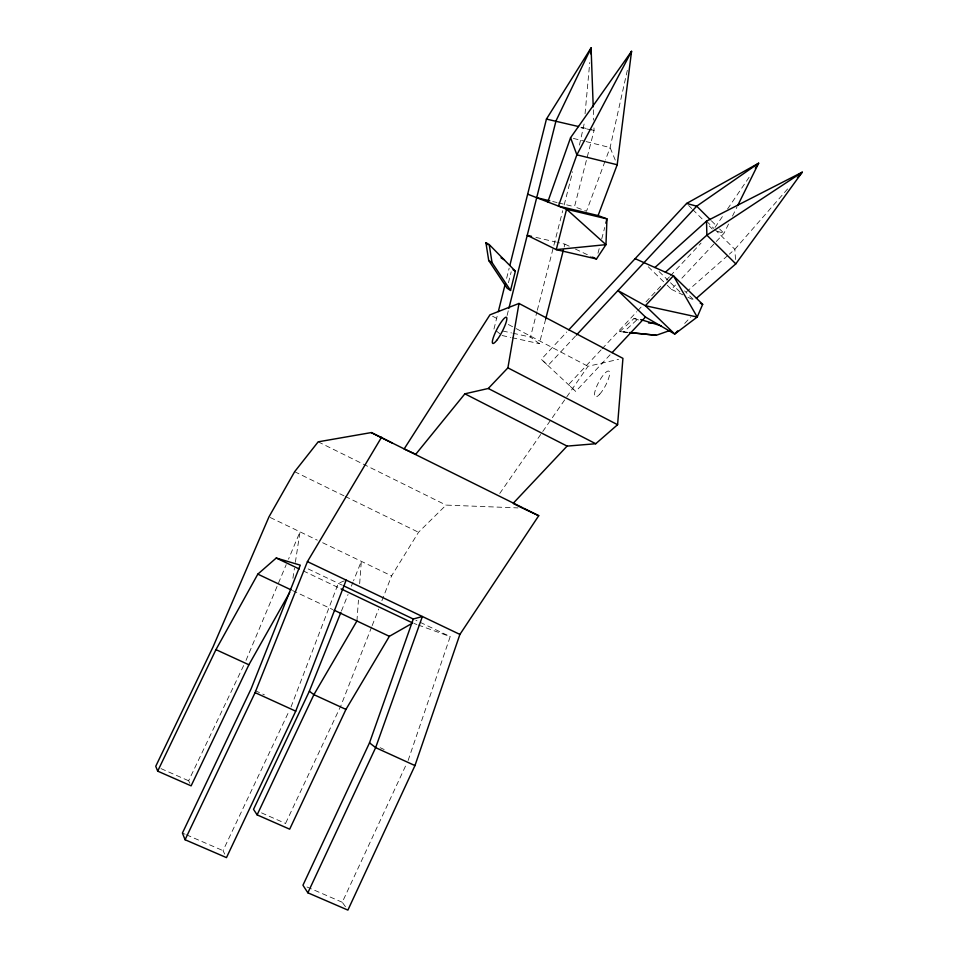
<?xml version="1.0" encoding="UTF-8"?>
<svg xmlns="http://www.w3.org/2000/svg" width="958" height="958" viewBox="0 0 958 958"><rect width="100%" height="100%" fill="white"/><g stroke="black" fill="none" stroke-linecap="round" stroke-linejoin="round"><path stroke-width="0.72" stroke-dasharray="4.79 3.59" d="M356.927 620.988L358.46 600.103M359.669 583.697L361.31 561.328L353.574 580.668M584.105 124.037L579.291 145.748M585.051 113.786L589.745 62.545M292.92 578.285L294.477 568.13M295.363 562.322L300.01 531.822L288.514 559.185M627.334 70.281L610.09 147.568L605.468 160.022M545.653 319.17L539.354 343.683L530.481 337.084L536.947 311.697M493.945 329.061L497.932 313.098M506.638 278.299L509.177 268.144M508.459 282.73L511.201 271.785M507.093 315.481L508.53 309.757M537.306 310.248L562.717 210.688M564.19 204.916L572.656 171.722M564.154 247.032L564.885 244.146L557.652 242.458M604.965 161.411L586.512 211.239L574.489 206.724L594.068 130.432L593.96 127.486M597.984 253.259L599.852 246.098M601.72 238.937L604.714 227.489M408.132 760.472L450.188 636.615L415.916 620.281M291.016 706.992L338.342 583.302L346.161 580.105M371.644 626.987L340.916 705.711L285.544 823.449L287.196 825.748M372.183 625.61L378.649 609.037M381.883 600.75L391.582 575.89L418.514 532.277L446.069 505.094L518.015 507.908M341.419 611.06L348.053 594.487M351.37 586.2L353.023 582.057M246.002 660.421L286.214 564.657M345.479 906.747L342.257 902.268L406.24 764.52M224.747 854.129L223.034 850.644L289.112 711.028M189.876 783.309L188.63 780.77L244.158 664.469M728.547 224.064L723.961 233.321L681.533 278.574M732.475 216.125L737.049 206.856M714.979 227.537L724.212 213.921M727.577 208.976L749.407 176.811M499.753 493.466L551.521 418.874M552.359 417.652L565.938 398.085M566.789 396.863L587.996 366.291L618.557 359.358M787.596 188.954L734.834 249.319L729.325 254.169M610.09 354.783L575.722 391.439L541.306 359.322L566.801 331.971M575.375 336.198L548 365.537L541.306 359.322M601.097 349.838L568.465 384.697L575.722 391.439M602.115 348.748L636.795 311.709M637.812 310.62L641.896 306.261M645.979 301.902L661.271 285.568M666.373 280.119L669.438 276.85M670.456 275.76L701.052 243.081M667.211 285.245L671.438 289.352L675.474 285.041M684.695 323.433L690.694 317.074M619.79 331.6L633.921 318.583L638.028 318.798L623.766 331.947L619.79 331.6L627.107 332.342M686.311 291.986L728.212 255.139M623.766 331.947L628.197 332.402M591.469 129.941L580.835 127.713M502.711 330.989L511.476 332.905M512.937 333.228L530.481 337.084M502.064 335.516L510.662 337.408M512.099 337.719L539.354 343.683M535.917 237.38L556.203 242.123M552.694 201.503L557.053 202.545M558.502 202.904L574.489 206.724M573.387 138.419L584.679 141.233M586.092 141.58L610.09 147.568L615.551 160.8M581.374 127.246L594.068 130.432M633.921 318.583L639.237 320.176M717.291 231.249L723.961 233.321L717.674 227.058M414.131 623.514L416.898 624.52M418.287 625.023L450.188 636.615M182.415 833.065L185.122 834.238M186.475 834.825L223.034 850.644M307.015 887L342.257 902.268M161.016 768.615L188.63 780.77M261.534 812.875L285.544 823.449M255.115 690.598L264.42 694.849M380.158 747.707L384.158 749.527M564.885 244.146L570.154 246.625M575.423 249.092L591.218 256.516M292.501 590.535L332.761 609.563M308.153 568.92L342.353 585.218M303.267 570.896L339.755 588.26M671.438 289.352L683.006 294.896M687.952 297.279L694.143 300.249L684.563 290.897M270.252 517.512L317.337 540.168M322.666 542.731L391.582 575.89M294.645 471.695L343.934 495.801M345.263 496.448L418.514 532.277M318.188 441.83L446.069 505.094M492.568 316.224L499.142 319.673M508.339 324.499L514.913 327.947M516.23 328.642L587.996 366.291M496.268 330.905L499.741 333.671M648.231 266.755L666.157 284.215M659.08 271.569L669.474 281.712M670.516 282.73L680.922 292.873M711.387 220.795L716.62 226.016M706.513 221.142L713.854 228.447M714.908 229.489L734.834 249.319L735.708 262.42M688.646 205.491L691.724 208.557M692.754 209.574L704.058 220.819M709.183 225.92L712.273 228.986M593.325 109.799L593.697 120.121M599.732 394.169A14.526 3.796 -62 0 0 609.492 371.955A14.526 3.796 -62 0 0 596.966 385.787A14.526 3.796 -62 0 0 599.732 394.169"/><path stroke-width="1.44" d="M598.103 215.574L617.192 164.764L631.562 51.313L576.872 154.813L558.43 206.09L598.103 215.574L606.965 218.891L605.959 244.649L596.487 258.983L556.263 249.619L527.235 235.345L531.582 236.363M464.893 393.81L567.088 446.105L595.732 443.734L617.599 424.705L622.928 358.364L518.985 303.447L489.945 314.847L404.12 448.979L415.76 454.248L464.893 393.81L488.281 388.481L507.908 367.848L518.985 303.447M590.547 53.756L591.086 47.9L546.443 119.079L509.896 265.246M630.915 54.235L631.562 51.313L570.561 137.713L547.772 201.958M498.304 311.649L505.189 284.095M510.542 290.466L515.38 271.162L489.203 244.565L485.91 242.685L488.712 260.492L507.093 288.19L510.542 290.466L492.017 262.516L489.203 244.565M508.89 308.332L555.999 120.876L591.086 47.9L593.218 106.853M545.653 319.17L563.412 249.918M605.839 223.19L606.582 220.328M307.865 892.796L375.644 747.635L422.382 616.509L413.281 619.024L369.513 742.833L302.944 885.24L307.865 892.796L347.898 910.1L414.958 765.574L459.9 634.424L538.731 515.703L371.297 432.573L318.188 441.83L294.645 471.695L268.959 516.889L213.047 646.901L155.747 766.292L157.687 771.142L191.121 785.847L248.888 664.768L289.699 592.487M157.687 771.142L215.957 649.632L257.822 574.141L276.239 558.023L300.273 565.16L251.128 688.778L182.415 833.065L185.074 839.735L226.471 857.614L295.723 711.159L346.161 580.105M185.074 839.735L255.091 692.622L307.434 561.616L381.595 437.183M341.108 588.907L412.742 622.999L389.367 636.328L345.958 709.399L289.675 829.185L257.115 814.875L253.523 809.354L309.362 691.197L340.868 612.449M635.118 258.672L673.426 275.772L702.669 304.345L697.22 317.038L674.719 334.043L645.464 317.05L617.958 290.561L645.381 305.722L674.719 334.043L677.713 330.857M257.115 814.875L313.889 694.658L356.927 620.988M737.708 205.539L758.652 163.195L686.599 203.455L568.836 329.791M755.287 168.141L758.652 163.195L696.705 206.174L576.381 335.108M696.394 298.285L735.804 263.869L802.253 172.177L706.513 221.142L654.913 267.51M797.367 177.769L802.253 172.177L706.872 235.165L665.403 272.204M612.102 352.628L645.464 317.05M513.428 503.058L567.088 446.105M630.041 332.642L656.278 335.276L669.953 330.474M648.53 322.966L652.781 323.229L661.307 325.924M629.681 332.546L656.278 335.276M546.443 119.079L578.56 126.54M536.696 197.671L549.784 200.809M606.965 218.891L566.573 209.239L527.666 194.175M617.192 164.764L576.872 154.813L570.561 137.713M686.599 203.455L696.705 206.174L710.333 219.753M640.71 319.613L652.781 323.229M255.091 692.622L295.723 711.159M414.958 765.574L375.644 747.635L369.513 742.833M215.957 649.632L248.888 664.768M345.958 709.399L313.889 694.658L309.362 691.197M523.667 508.674L538.731 515.703M592.535 257.127L596.487 258.983M257.822 574.141L291.148 589.9M334.103 610.198L389.367 636.328M307.434 561.616L459.9 634.424M343.694 585.853L413.281 619.024M276.239 558.023L299.219 568.968M700.238 303.183L702.669 304.345M371.297 432.573L392.301 443.075M513.44 503.597L522.421 508.087M488.281 388.481L595.732 443.734M507.908 367.848L617.599 424.705M501.022 257.846L504.435 259.846M513.045 269.761L515.38 271.162M488.712 260.492L492.017 262.516M735.804 263.869L706.872 235.165L706.513 221.142M485.91 242.685L487.933 244.709M566.573 209.239L556.263 249.619L605.959 244.649L566.573 209.239M673.426 275.772L645.381 305.722L697.22 317.038L673.426 275.772M496.663 340.413A14.741 2.862 -62.5 0 0 506.818 318.008A14.741 2.862 -62.5 0 0 495.286 332.654A14.741 2.862 -62.5 0 0 496.663 340.413"/></g></svg>
